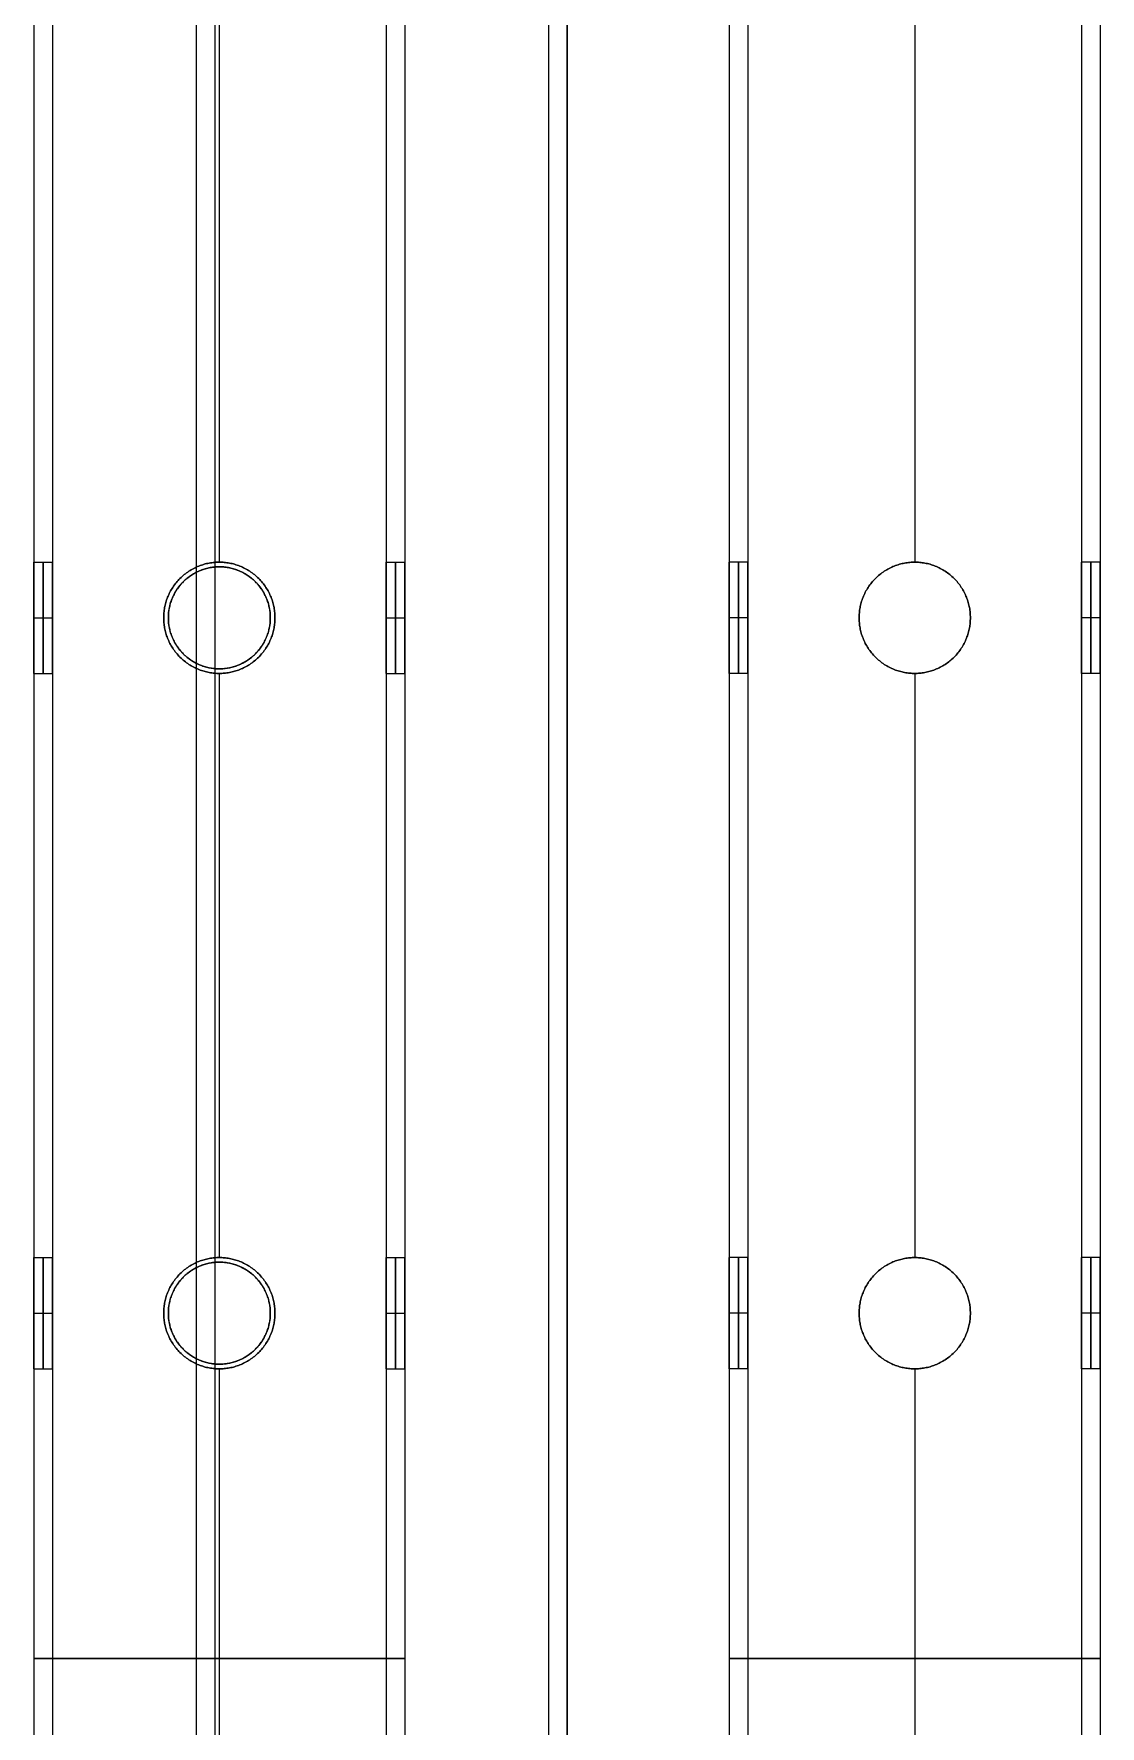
# Model space of a CAD drawing. Header units: millimetres. Extents: x -6529 to 809, y -8611 to 207.
# Drawn here: x 93.5 to 208.5, y -7660 to -7477.5 of the extents above; entities that cross this region are included whole.
import ezdxf

# ---------------------------------------------------------------- set-up
doc = ezdxf.new("R2010")
doc.units = ezdxf.units.MM
doc.header["$MEASUREMENT"] = 0
doc.layers.add('platen', color=7, linetype='Continuous', true_color=0x007f00)
doc.layers.add('staal', color=5, linetype='Continuous', true_color=0x0000ff)

# ---------------------------------------------------------------- blocks, each defined once
blk = doc.blocks.new('top plaat')
at = {"layer": 'platen'}
for p, q in [((658, -1276), (658, 40)), ((658, -1276, 18), (658, 40, 18)), ((620.5, -200), (620.5, -200, 18)), ((615, -205.5), (615, -205.5, 18)), ((626, -205.5), (626, -205.5, 18)), ((620.5, -211), (620.5, -211, 18)), ((620.5, -275), (620.5, -275, 18)), ((615, -280.5), (615, -280.5, 18)), ((626, -280.5), (626, -280.5, 18)), ((620.5, -286), (620.5, -286, 18))]:
    blk.add_line(p, q, dxfattribs=at)
for centre in [(620.5, -205.5, 9), (620.5, -280.5, 9)]:
    blk.add_circle(centre, 5.5, dxfattribs=at)
for points in [[(626, -205.5), (626, -211), (620.5, -211), (615, -211), (615, -205.5), (615, -200), (620.5, -200), (626, -200), (626, -205.5)], [(626, -205.5, 18), (626, -211, 18), (620.5, -211, 18), (615, -211, 18), (615, -205.5, 18), (615, -200, 18), (620.5, -200, 18), (626, -200, 18), (626, -205.5, 18)], [(626, -280.5), (626, -286), (620.5, -286), (615, -286), (615, -280.5), (615, -275), (620.5, -275), (626, -275), (626, -280.5)], [(626, -280.5, 18), (626, -286, 18), (620.5, -286, 18), (615, -286, 18), (615, -280.5, 18), (615, -275, 18), (620.5, -275, 18), (626, -275, 18), (626, -280.5, 18)]]:
    blk.add_rational_spline(points, [1, 0.707106781187, 1, 0.707106781187, 1, 0.707106781187, 1, 0.707106781187, 1], degree=2, knots=[-37.699112, -37.699112, -37.699112, -28.274334, -28.274334, -18.849556, -18.849556, -9.424778, -9.424778, 0, 0, 0], dxfattribs=at)
blk = doc.blocks.new('plaat base')
at = {"layer": 'platen'}
for p, q in [((658, -1200), (658, 0)), ((658, -1200, 18), (658, 0, 18))]:
    blk.add_line(p, q, dxfattribs=at)

msp = doc.modelspace()

# ---------------------------------------------------------------- linework, layer by layer
at = {"layer": 'staal'}
for p, q in [((93.53, -7534.5, 20), (95.53, -7534.5, 20)), ((113.53, -7534.5, 2), (113.53, -7534.5)), ((113.53, -7534.5, 40), (113.53, -7534.5, 38)), ((131.53, -7534.5, 20), (133.53, -7534.5, 20)), ((170.53, -7534.5, 1972), (168.53, -7534.5, 1972)), ((188.53, -7534.5, 1954), (188.53, -7534.5, 1952)), ((188.53, -7534.5, 1992), (188.53, -7534.5, 1990)), ((208.53, -7534.5, 1972), (206.53, -7534.5, 1972)), ((93.53, -7540.5, 26), (95.53, -7540.5, 26)), ((93.53, -7540.5, 14), (95.53, -7540.5, 14)), ((107.53, -7540.5, 2), (107.53, -7540.5)), ((107.53, -7540.5, 40), (107.53, -7540.5, 38)), ((119.53, -7540.5, 2), (119.53, -7540.5)), ((119.53, -7540.5, 40), (119.53, -7540.5, 38)), ((131.53, -7540.5, 26), (133.53, -7540.5, 26)), ((131.53, -7540.5, 14), (133.53, -7540.5, 14)), ((170.53, -7540.5, 1978), (168.53, -7540.5, 1978)), ((170.53, -7540.5, 1966), (168.53, -7540.5, 1966)), ((182.53, -7540.5, 1954), (182.53, -7540.5, 1952)), ((182.53, -7540.5, 1992), (182.53, -7540.5, 1990)), ((194.53, -7540.5, 1954), (194.53, -7540.5, 1952)), ((194.53, -7540.5, 1992), (194.53, -7540.5, 1990)), ((208.53, -7540.5, 1978), (206.53, -7540.5, 1978)), ((208.53, -7540.5, 1966), (206.53, -7540.5, 1966)), ((93.53, -7546.5, 20), (95.53, -7546.5, 20)), ((113.53, -7546.5, 2), (113.53, -7546.5)), ((113.53, -7546.5, 40), (113.53, -7546.5, 38)), ((131.53, -7546.5, 20), (133.53, -7546.5, 20)), ((170.53, -7546.5, 1972), (168.53, -7546.5, 1972)), ((188.53, -7546.5, 1954), (188.53, -7546.5, 1952)), ((188.53, -7546.5, 1992), (188.53, -7546.5, 1990)), ((208.53, -7546.5, 1972), (206.53, -7546.5, 1972)), ((93.53, -7609.5, 20), (95.53, -7609.5, 20)), ((113.53, -7609.5, 2), (113.53, -7609.5)), ((113.53, -7609.5, 40), (113.53, -7609.5, 38)), ((131.53, -7609.5, 20), (133.53, -7609.5, 20)), ((170.53, -7609.5, 1972), (168.53, -7609.5, 1972)), ((188.53, -7609.5, 1954), (188.53, -7609.5, 1952)), ((188.53, -7609.5, 1992), (188.53, -7609.5, 1990)), ((208.53, -7609.5, 1972), (206.53, -7609.5, 1972)), ((93.53, -7615.5, 26), (95.53, -7615.5, 26)), ((93.53, -7615.5, 14), (95.53, -7615.5, 14)), ((107.53, -7615.5, 2), (107.53, -7615.5)), ((107.53, -7615.5, 40), (107.53, -7615.5, 38)), ((119.53, -7615.5, 2), (119.53, -7615.5)), ((119.53, -7615.5, 40), (119.53, -7615.5, 38)), ((131.53, -7615.5, 26), (133.53, -7615.5, 26)), ((131.53, -7615.5, 14), (133.53, -7615.5, 14)), ((170.53, -7615.5, 1978), (168.53, -7615.5, 1978)), ((170.53, -7615.5, 1966), (168.53, -7615.5, 1966)), ((182.53, -7615.5, 1954), (182.53, -7615.5, 1952)), ((182.53, -7615.5, 1992), (182.53, -7615.5, 1990)), ((194.53, -7615.5, 1954), (194.53, -7615.5, 1952)), ((194.53, -7615.5, 1992), (194.53, -7615.5, 1990)), ((208.53, -7615.5, 1978), (206.53, -7615.5, 1978)), ((208.53, -7615.5, 1966), (206.53, -7615.5, 1966)), ((93.53, -7621.5, 20), (95.53, -7621.5, 20)), ((113.53, -7621.5, 2), (113.53, -7621.5)), ((113.53, -7621.5, 40), (113.53, -7621.5, 38)), ((131.53, -7621.5, 20), (133.53, -7621.5, 20)), ((170.53, -7621.5, 1972), (168.53, -7621.5, 1972)), ((188.53, -7621.5, 1954), (188.53, -7621.5, 1952)), ((188.53, -7621.5, 1992), (188.53, -7621.5, 1990)), ((208.53, -7621.5, 1972), (206.53, -7621.5, 1972))]:
    msp.add_line(p, q, dxfattribs=at)
for points in [[(93.53, -7335), (93.53, -7652.75), (93.53, -7970.5)], [(93.53, -7335, 40), (93.53, -7652.75, 40), (93.53, -7970.5, 40)], [(95.53, -7335, 2), (95.53, -7652.75, 2), (95.53, -7970.5, 2)], [(95.53, -7335, 38), (95.53, -7652.75, 38), (95.53, -7970.5, 38)], [(111.03, -7335, 40), (111.03, -7644, 40), (111.03, -7953, 40)], [(111.03, -7335), (111.03, -7644), (111.03, -7953)], [(113.03, -7335, 2), (113.03, -7644, 2), (113.03, -7953, 2)], [(113.03, -7335, 38), (113.03, -7644, 38), (113.03, -7953, 38)], [(131.53, -7335, 2), (131.53, -7652.75, 2), (131.53, -7970.5, 2)], [(131.53, -7335, 38), (131.53, -7652.75, 38), (131.53, -7970.5, 38)], [(133.53, -7335), (133.53, -7652.75), (133.53, -7970.5)], [(133.53, -7335, 40), (133.53, -7652.75, 40), (133.53, -7970.5, 40)], [(149.03, -7335, 2), (149.03, -7644, 2), (149.03, -7953, 2)], [(149.03, -7335, 38), (149.03, -7644, 38), (149.03, -7953, 38)], [(151.03, -7335, 40), (151.03, -7644, 40), (151.03, -7953, 40)], [(151.03, -7335), (151.03, -7644), (151.03, -7953)], [(168.53, -7335, 1952), (168.53, -7652.75, 1952), (168.53, -7970.5, 1952)], [(168.53, -7335, 1992), (168.53, -7652.75, 1992), (168.53, -7970.5, 1992)], [(170.53, -7335, 1954), (170.53, -7652.75, 1954), (170.53, -7970.5, 1954)], [(170.53, -7335, 1990), (170.53, -7652.75, 1990), (170.53, -7970.5, 1990)], [(206.53, -7335, 1954), (206.53, -7652.75, 1954), (206.53, -7970.5, 1954)], [(206.53, -7335, 1990), (206.53, -7652.75, 1990), (206.53, -7970.5, 1990)], [(208.53, -7335, 1952), (208.53, -7652.75, 1952), (208.53, -7970.5, 1952)], [(208.53, -7335, 1992), (208.53, -7652.75, 1992), (208.53, -7970.5, 1992)], [(93.53, -7471.5, 20), (93.53, -7503, 20), (93.53, -7534.5, 20)], [(95.53, -7471.5, 20), (95.53, -7503, 20), (95.53, -7534.5, 20)], [(113.53, -7471.5), (113.53, -7503), (113.53, -7534.5)], [(113.53, -7471.5, 40), (113.53, -7503, 40), (113.53, -7534.5, 40)], [(113.53, -7471.5, 2), (113.53, -7503, 2), (113.53, -7534.5, 2)], [(113.53, -7471.5, 38), (113.53, -7503, 38), (113.53, -7534.5, 38)], [(131.53, -7471.5, 20), (131.53, -7503, 20), (131.53, -7534.5, 20)], [(133.53, -7471.5, 20), (133.53, -7503, 20), (133.53, -7534.5, 20)], [(168.53, -7471.5, 1972), (168.53, -7503, 1972), (168.53, -7534.5, 1972)], [(170.53, -7471.5, 1972), (170.53, -7503, 1972), (170.53, -7534.5, 1972)], [(188.53, -7471.5, 1952), (188.53, -7503, 1952), (188.53, -7534.5, 1952)], [(188.53, -7471.5, 1992), (188.53, -7503, 1992), (188.53, -7534.5, 1992)], [(188.53, -7471.5, 1954), (188.53, -7503, 1954), (188.53, -7534.5, 1954)], [(188.53, -7471.5, 1990), (188.53, -7503, 1990), (188.53, -7534.5, 1990)], [(206.53, -7471.5, 1972), (206.53, -7503, 1972), (206.53, -7534.5, 1972)], [(208.53, -7471.5, 1972), (208.53, -7503, 1972), (208.53, -7534.5, 1972)], [(93.53, -7546.5, 20), (93.53, -7578, 20), (93.53, -7609.5, 20)], [(95.53, -7546.5, 20), (95.53, -7578, 20), (95.53, -7609.5, 20)], [(113.53, -7546.5), (113.53, -7578), (113.53, -7609.5)], [(113.53, -7546.5, 40), (113.53, -7578, 40), (113.53, -7609.5, 40)], [(113.53, -7546.5, 2), (113.53, -7578, 2), (113.53, -7609.5, 2)], [(113.53, -7546.5, 38), (113.53, -7578, 38), (113.53, -7609.5, 38)], [(131.53, -7546.5, 20), (131.53, -7578, 20), (131.53, -7609.5, 20)], [(133.53, -7546.5, 20), (133.53, -7578, 20), (133.53, -7609.5, 20)], [(168.53, -7546.5, 1972), (168.53, -7578, 1972), (168.53, -7609.5, 1972)], [(170.53, -7546.5, 1972), (170.53, -7578, 1972), (170.53, -7609.5, 1972)], [(188.53, -7546.5, 1952), (188.53, -7578, 1952), (188.53, -7609.5, 1952)], [(188.53, -7546.5, 1992), (188.53, -7578, 1992), (188.53, -7609.5, 1992)], [(188.53, -7546.5, 1954), (188.53, -7578, 1954), (188.53, -7609.5, 1954)], [(188.53, -7546.5, 1990), (188.53, -7578, 1990), (188.53, -7609.5, 1990)], [(206.53, -7546.5, 1972), (206.53, -7578, 1972), (206.53, -7609.5, 1972)], [(208.53, -7546.5, 1972), (208.53, -7578, 1972), (208.53, -7609.5, 1972)], [(93.53, -7621.5, 20), (93.53, -7653, 20), (93.53, -7684.5, 20)], [(95.53, -7621.5, 20), (95.53, -7653, 20), (95.53, -7684.5, 20)], [(113.53, -7621.5), (113.53, -7653), (113.53, -7684.5)], [(113.53, -7621.5, 40), (113.53, -7653, 40), (113.53, -7684.5, 40)], [(113.53, -7621.5, 2), (113.53, -7653, 2), (113.53, -7684.5, 2)], [(113.53, -7621.5, 38), (113.53, -7653, 38), (113.53, -7684.5, 38)], [(131.53, -7621.5, 20), (131.53, -7653, 20), (131.53, -7684.5, 20)], [(133.53, -7621.5, 20), (133.53, -7653, 20), (133.53, -7684.5, 20)], [(168.53, -7621.5, 1972), (168.53, -7653, 1972), (168.53, -7684.5, 1972)], [(170.53, -7621.5, 1972), (170.53, -7653, 1972), (170.53, -7684.5, 1972)], [(188.53, -7621.5, 1952), (188.53, -7653, 1952), (188.53, -7684.5, 1952)], [(188.53, -7621.5, 1992), (188.53, -7653, 1992), (188.53, -7684.5, 1992)], [(188.53, -7621.5, 1954), (188.53, -7653, 1954), (188.53, -7684.5, 1954)], [(188.53, -7621.5, 1990), (188.53, -7653, 1990), (188.53, -7684.5, 1990)], [(206.53, -7621.5, 1972), (206.53, -7653, 1972), (206.53, -7684.5, 1972)], [(208.53, -7621.5, 1972), (208.53, -7653, 1972), (208.53, -7684.5, 1972)], [(93.53, -7652.75), (113.53, -7652.75), (133.53, -7652.75)], [(133.53, -7652.75, 40), (113.53, -7652.75, 40), (93.53, -7652.75, 40)], [(93.53, -7652.75, 40), (93.53, -7652.75, 20), (93.53, -7652.75)], [(131.53, -7652.75, 2), (113.53, -7652.75, 2), (95.53, -7652.75, 2)], [(95.53, -7652.75, 2), (95.53, -7652.75, 20), (95.53, -7652.75, 38)], [(95.53, -7652.75, 38), (113.53, -7652.75, 38), (131.53, -7652.75, 38)], [(131.53, -7652.75, 38), (131.53, -7652.75, 20), (131.53, -7652.75, 2)], [(133.53, -7652.75), (133.53, -7652.75, 20), (133.53, -7652.75, 40)], [(208.53, -7652.75, 1952), (188.53, -7652.75, 1952), (168.53, -7652.75, 1952)], [(168.53, -7652.75, 1952), (168.53, -7652.75, 1972), (168.53, -7652.75, 1992)], [(168.53, -7652.75, 1992), (188.53, -7652.75, 1992), (208.53, -7652.75, 1992)], [(170.53, -7652.75, 1990), (170.53, -7652.75, 1972), (170.53, -7652.75, 1954)], [(170.53, -7652.75, 1954), (188.53, -7652.75, 1954), (206.53, -7652.75, 1954)], [(206.53, -7652.75, 1990), (188.53, -7652.75, 1990), (170.53, -7652.75, 1990)], [(206.53, -7652.75, 1954), (206.53, -7652.75, 1972), (206.53, -7652.75, 1990)], [(208.53, -7652.75, 1992), (208.53, -7652.75, 1972), (208.53, -7652.75, 1952)]]:
    msp.add_open_spline(points, degree=2, dxfattribs=at)
for points, weights, knots in [([(93.53, -7540.5, 26), (93.53, -7546.5, 26), (93.53, -7546.5, 20), (93.53, -7546.5, 14), (93.53, -7540.5, 14), (93.53, -7534.5, 14), (93.53, -7534.5, 20), (93.53, -7534.5, 26), (93.53, -7540.5, 26)], [1, 0.707106781187, 1, 0.707106781187, 1, 0.707106781187, 1, 0.707106781187, 1], [0, 0, 0, 7.853982, 7.853982, 15.707963, 15.707963, 23.561945, 23.561945, 31.415927, 31.415927, 31.415927]), ([(94.53, -7540.5, 26), (94.53, -7546.5, 26), (94.53, -7546.5, 20), (94.53, -7546.5, 14), (94.53, -7540.5, 14), (94.53, -7534.5, 14), (94.53, -7534.5, 20), (94.53, -7534.5, 26), (94.53, -7540.5, 26)], [1, 0.707106781187, 1, 0.707106781187, 1, 0.707106781187, 1, 0.707106781187, 1], [0, 0, 0, 7.853982, 7.853982, 15.707963, 15.707963, 23.561945, 23.561945, 31.415927, 31.415927, 31.415927]), ([(95.53, -7540.5, 26), (95.53, -7534.5, 26), (95.53, -7534.5, 20), (95.53, -7534.5, 14), (95.53, -7540.5, 14), (95.53, -7546.5, 14), (95.53, -7546.5, 20), (95.53, -7546.5, 26), (95.53, -7540.5, 26)], [1, 0.707106781187, 1, 0.707106781187, 1, 0.707106781187, 1, 0.707106781187, 1], [-31.415927, -31.415927, -31.415927, -23.561945, -23.561945, -15.707963, -15.707963, -7.853982, -7.853982, 0, 0, 0]), ([(119.53, -7540.5), (119.53, -7534.5), (113.53, -7534.5), (107.53, -7534.5), (107.53, -7540.5), (107.53, -7546.5), (113.53, -7546.5), (119.53, -7546.5), (119.53, -7540.5)], [1, 0.707106781187, 1, 0.707106781187, 1, 0.707106781187, 1, 0.707106781187, 1], [-31.415927, -31.415927, -31.415927, -23.561945, -23.561945, -15.707963, -15.707963, -7.853982, -7.853982, 0, 0, 0]), ([(119.53, -7540.5, 40), (119.53, -7546.5, 40), (113.53, -7546.5, 40), (107.53, -7546.5, 40), (107.53, -7540.5, 40), (107.53, -7534.5, 40), (113.53, -7534.5, 40), (119.53, -7534.5, 40), (119.53, -7540.5, 40)], [1, 0.707106781187, 1, 0.707106781187, 1, 0.707106781187, 1, 0.707106781187, 1], [0, 0, 0, 7.853982, 7.853982, 15.707963, 15.707963, 23.561945, 23.561945, 31.415927, 31.415927, 31.415927]), ([(119.53, -7540.5, 2), (119.53, -7546.5, 2), (113.53, -7546.5, 2), (107.53, -7546.5, 2), (107.53, -7540.5, 2), (107.53, -7534.5, 2), (113.53, -7534.5, 2), (119.53, -7534.5, 2), (119.53, -7540.5, 2)], [1, 0.707106781187, 1, 0.707106781187, 1, 0.707106781187, 1, 0.707106781187, 1], [0, 0, 0, 7.853982, 7.853982, 15.707963, 15.707963, 23.561945, 23.561945, 31.415927, 31.415927, 31.415927]), ([(119.53, -7540.5, 38), (119.53, -7534.5, 38), (113.53, -7534.5, 38), (107.53, -7534.5, 38), (107.53, -7540.5, 38), (107.53, -7546.5, 38), (113.53, -7546.5, 38), (119.53, -7546.5, 38), (119.53, -7540.5, 38)], [1, 0.707106781187, 1, 0.707106781187, 1, 0.707106781187, 1, 0.707106781187, 1], [-31.415927, -31.415927, -31.415927, -23.561945, -23.561945, -15.707963, -15.707963, -7.853982, -7.853982, 0, 0, 0]), ([(119.53, -7540.5, 1), (119.53, -7546.5, 1), (113.53, -7546.5, 1), (107.53, -7546.5, 1), (107.53, -7540.5, 1), (107.53, -7534.5, 1), (113.53, -7534.5, 1), (119.53, -7534.5, 1), (119.53, -7540.5, 1)], [1, 0.707106781187, 1, 0.707106781187, 1, 0.707106781187, 1, 0.707106781187, 1], [0, 0, 0, 7.853982, 7.853982, 15.707963, 15.707963, 23.561945, 23.561945, 31.415927, 31.415927, 31.415927]), ([(119.53, -7540.5, 39), (119.53, -7546.5, 39), (113.53, -7546.5, 39), (107.53, -7546.5, 39), (107.53, -7540.5, 39), (107.53, -7534.5, 39), (113.53, -7534.5, 39), (119.53, -7534.5, 39), (119.53, -7540.5, 39)], [1, 0.707106781187, 1, 0.707106781187, 1, 0.707106781187, 1, 0.707106781187, 1], [0, 0, 0, 7.853982, 7.853982, 15.707963, 15.707963, 23.561945, 23.561945, 31.415927, 31.415927, 31.415927]), ([(131.53, -7540.5, 26), (131.53, -7546.5, 26), (131.53, -7546.5, 20), (131.53, -7546.5, 14), (131.53, -7540.5, 14), (131.53, -7534.5, 14), (131.53, -7534.5, 20), (131.53, -7534.5, 26), (131.53, -7540.5, 26)], [0.999999860338, 0.707106851018, 1, 0.707106781187, 1, 0.707106781187, 1, 0.707106851018, 0.999999860338], [0, 0, 0, 7.853981, 7.853981, 15.707963, 15.707963, 23.561946, 23.561946, 31.415927, 31.415927, 31.415927]), ([(132.53, -7540.5, 26), (132.53, -7546.5, 26), (132.53, -7546.5, 20), (132.53, -7546.5, 14), (132.53, -7540.5, 14), (132.53, -7534.5, 14), (132.53, -7534.5, 20), (132.53, -7534.5, 26), (132.53, -7540.5, 26)], [1, 0.707106781187, 1, 0.707106781187, 1, 0.707106781187, 1, 0.707106781187, 1], [0, 0, 0, 7.853982, 7.853982, 15.707963, 15.707963, 23.561945, 23.561945, 31.415927, 31.415927, 31.415927]), ([(133.53, -7540.5, 26), (133.53, -7534.5, 26), (133.53, -7534.5, 20), (133.53, -7534.5, 14), (133.53, -7540.5, 14), (133.53, -7546.5, 14), (133.53, -7546.5, 20), (133.53, -7546.5, 26), (133.53, -7540.5, 26)], [1, 0.707106781187, 1, 0.707106781187, 1, 0.707106781187, 1, 0.707106781187, 1], [-31.415927, -31.415927, -31.415927, -23.561945, -23.561945, -15.707963, -15.707963, -7.853982, -7.853982, 0, 0, 0]), ([(168.53, -7540.5, 1978), (168.53, -7534.5, 1978), (168.53, -7534.5, 1972), (168.53, -7534.5, 1966), (168.53, -7540.5, 1966), (168.53, -7546.5, 1966), (168.53, -7546.5, 1972), (168.53, -7546.5, 1978), (168.53, -7540.5, 1978)], [1, 0.707106781187, 1, 0.707106781187, 1, 0.707106781187, 1, 0.707106781187, 1], [-31.415927, -31.415927, -31.415927, -23.561945, -23.561945, -15.707963, -15.707963, -7.853982, -7.853982, 0, 0, 0]), ([(169.53, -7540.5, 1978), (169.53, -7546.5, 1978), (169.53, -7546.5, 1972), (169.53, -7546.5, 1966), (169.53, -7540.5, 1966), (169.53, -7534.5, 1966), (169.53, -7534.5, 1972), (169.53, -7534.5, 1978), (169.53, -7540.5, 1978)], [1, 0.707106781187, 1, 0.707106781187, 1, 0.707106781187, 1, 0.707106781187, 1], [0, 0, 0, 7.853982, 7.853982, 15.707963, 15.707963, 23.561945, 23.561945, 31.415927, 31.415927, 31.415927]), ([(170.53, -7540.5, 1978), (170.53, -7546.5, 1978), (170.53, -7546.5, 1972), (170.53, -7546.5, 1966), (170.53, -7540.5, 1966), (170.53, -7534.5, 1966), (170.53, -7534.5, 1972), (170.53, -7534.5, 1978), (170.53, -7540.5, 1978)], [0.999999860338, 0.707106851018, 1, 0.707106781187, 1, 0.707106781187, 1, 0.707106851018, 0.999999860338], [0, 0, 0, 7.853981, 7.853981, 15.707963, 15.707963, 23.561946, 23.561946, 31.415927, 31.415927, 31.415927]), ([(182.53, -7540.5, 1952), (182.53, -7534.5, 1952), (188.53, -7534.5, 1952), (194.53, -7534.5, 1952), (194.53, -7540.5, 1952), (194.53, -7546.5, 1952), (188.53, -7546.5, 1952), (182.53, -7546.5, 1952), (182.53, -7540.5, 1952)], [1, 0.707106781187, 1, 0.707106781187, 1, 0.707106781187, 1, 0.707106781187, 1], [-31.415927, -31.415927, -31.415927, -23.561945, -23.561945, -15.707963, -15.707963, -7.853982, -7.853982, 0, 0, 0]), ([(182.53, -7540.5, 1992), (182.53, -7546.5, 1992), (188.53, -7546.5, 1992), (194.53, -7546.5, 1992), (194.53, -7540.5, 1992), (194.53, -7534.5, 1992), (188.53, -7534.5, 1992), (182.53, -7534.5, 1992), (182.53, -7540.5, 1992)], [1, 0.707106781187, 1, 0.707106781187, 1, 0.707106781187, 1, 0.707106781187, 1], [0, 0, 0, 7.853982, 7.853982, 15.707963, 15.707963, 23.561945, 23.561945, 31.415927, 31.415927, 31.415927]), ([(182.53, -7540.5, 1954), (182.53, -7546.5, 1954), (188.53, -7546.5, 1954), (194.53, -7546.5, 1954), (194.53, -7540.5, 1954), (194.53, -7534.5, 1954), (188.53, -7534.5, 1954), (182.53, -7534.5, 1954), (182.53, -7540.5, 1954)], [1, 0.707106781187, 1, 0.707106781187, 1, 0.707106781187, 1, 0.707106781187, 1], [0, 0, 0, 7.853982, 7.853982, 15.707963, 15.707963, 23.561945, 23.561945, 31.415927, 31.415927, 31.415927]), ([(182.53, -7540.5, 1990), (182.53, -7534.5, 1990), (188.53, -7534.5, 1990), (194.53, -7534.5, 1990), (194.53, -7540.5, 1990), (194.53, -7546.5, 1990), (188.53, -7546.5, 1990), (182.53, -7546.5, 1990), (182.53, -7540.5, 1990)], [1, 0.707106781187, 1, 0.707106781187, 1, 0.707106781187, 1, 0.707106781187, 1], [-31.415927, -31.415927, -31.415927, -23.561945, -23.561945, -15.707963, -15.707963, -7.853982, -7.853982, 0, 0, 0]), ([(182.53, -7540.5, 1953), (182.53, -7546.5, 1953), (188.53, -7546.5, 1953), (194.53, -7546.5, 1953), (194.53, -7540.5, 1953), (194.53, -7534.5, 1953), (188.53, -7534.5, 1953), (182.53, -7534.5, 1953), (182.53, -7540.5, 1953)], [1, 0.707106781187, 1, 0.707106781187, 1, 0.707106781187, 1, 0.707106781187, 1], [0, 0, 0, 7.853982, 7.853982, 15.707963, 15.707963, 23.561945, 23.561945, 31.415927, 31.415927, 31.415927]), ([(182.53, -7540.5, 1991), (182.53, -7546.5, 1991), (188.53, -7546.5, 1991), (194.53, -7546.5, 1991), (194.53, -7540.5, 1991), (194.53, -7534.5, 1991), (188.53, -7534.5, 1991), (182.53, -7534.5, 1991), (182.53, -7540.5, 1991)], [1, 0.707106781187, 1, 0.707106781187, 1, 0.707106781187, 1, 0.707106781187, 1], [0, 0, 0, 7.853982, 7.853982, 15.707963, 15.707963, 23.561945, 23.561945, 31.415927, 31.415927, 31.415927]), ([(206.53, -7540.5, 1978), (206.53, -7534.5, 1978), (206.53, -7534.5, 1972), (206.53, -7534.5, 1966), (206.53, -7540.5, 1966), (206.53, -7546.5, 1966), (206.53, -7546.5, 1972), (206.53, -7546.5, 1978), (206.53, -7540.5, 1978)], [1, 0.707106781187, 1, 0.707106781187, 1, 0.707106781187, 1, 0.707106781187, 1], [-31.415927, -31.415927, -31.415927, -23.561945, -23.561945, -15.707963, -15.707963, -7.853982, -7.853982, 0, 0, 0]), ([(207.53, -7540.5, 1978), (207.53, -7546.5, 1978), (207.53, -7546.5, 1972), (207.53, -7546.5, 1966), (207.53, -7540.5, 1966), (207.53, -7534.5, 1966), (207.53, -7534.5, 1972), (207.53, -7534.5, 1978), (207.53, -7540.5, 1978)], [1, 0.707106781187, 1, 0.707106781187, 1, 0.707106781187, 1, 0.707106781187, 1], [0, 0, 0, 7.853982, 7.853982, 15.707963, 15.707963, 23.561945, 23.561945, 31.415927, 31.415927, 31.415927]), ([(208.53, -7540.5, 1978), (208.53, -7546.5, 1978), (208.53, -7546.5, 1972), (208.53, -7546.5, 1966), (208.53, -7540.5, 1966), (208.53, -7534.5, 1966), (208.53, -7534.5, 1972), (208.53, -7534.5, 1978), (208.53, -7540.5, 1978)], [1, 0.707106781187, 1, 0.707106781187, 1, 0.707106781187, 1, 0.707106781187, 1], [0, 0, 0, 7.853982, 7.853982, 15.707963, 15.707963, 23.561945, 23.561945, 31.415927, 31.415927, 31.415927]), ([(93.53, -7615.5, 26), (93.53, -7621.5, 26), (93.53, -7621.5, 20), (93.53, -7621.5, 14), (93.53, -7615.5, 14), (93.53, -7609.5, 14), (93.53, -7609.5, 20), (93.53, -7609.5, 26), (93.53, -7615.5, 26)], [1, 0.707106781187, 1, 0.707106781187, 1, 0.707106781187, 1, 0.707106781187, 1], [0, 0, 0, 7.853982, 7.853982, 15.707963, 15.707963, 23.561945, 23.561945, 31.415927, 31.415927, 31.415927]), ([(94.53, -7615.5, 26), (94.53, -7621.5, 26), (94.53, -7621.5, 20), (94.53, -7621.5, 14), (94.53, -7615.5, 14), (94.53, -7609.5, 14), (94.53, -7609.5, 20), (94.53, -7609.5, 26), (94.53, -7615.5, 26)], [1, 0.707106781187, 1, 0.707106781187, 1, 0.707106781187, 1, 0.707106781187, 1], [0, 0, 0, 7.853982, 7.853982, 15.707963, 15.707963, 23.561945, 23.561945, 31.415927, 31.415927, 31.415927]), ([(95.53, -7615.5, 26), (95.53, -7609.5, 26), (95.53, -7609.5, 20), (95.53, -7609.5, 14), (95.53, -7615.5, 14), (95.53, -7621.5, 14), (95.53, -7621.5, 20), (95.53, -7621.5, 26), (95.53, -7615.5, 26)], [1, 0.707106781187, 1, 0.707106781187, 1, 0.707106781187, 1, 0.707106851018, 0.999999860338], [-31.415927, -31.415927, -31.415927, -23.561944, -23.561944, -15.707962, -15.707962, -7.85398, -7.85398, 0, 0, 0]), ([(119.53, -7615.5), (119.53, -7609.5), (113.53, -7609.5), (107.53, -7609.5), (107.53, -7615.5), (107.53, -7621.5), (113.53, -7621.5), (119.53, -7621.5), (119.53, -7615.5)], [1, 0.707106781187, 1, 0.707106781187, 1, 0.707106781187, 1, 0.707106781187, 1], [-31.415927, -31.415927, -31.415927, -23.561945, -23.561945, -15.707963, -15.707963, -7.853982, -7.853982, 0, 0, 0]), ([(119.53, -7615.5, 40), (119.53, -7621.5, 40), (113.53, -7621.5, 40), (107.53, -7621.5, 40), (107.53, -7615.5, 40), (107.53, -7609.5, 40), (113.53, -7609.5, 40), (119.53, -7609.5, 40), (119.53, -7615.5, 40)], [1, 0.707106781187, 1, 0.707106781187, 1, 0.707106781187, 1, 0.707106781187, 1], [0, 0, 0, 7.853982, 7.853982, 15.707963, 15.707963, 23.561945, 23.561945, 31.415927, 31.415927, 31.415927]), ([(119.53, -7615.5, 2), (119.53, -7621.5, 2), (113.53, -7621.5, 2), (107.53, -7621.5, 2), (107.53, -7615.5, 2), (107.53, -7609.5, 2), (113.53, -7609.5, 2), (119.53, -7609.5, 2), (119.53, -7615.5, 2)], [1, 0.707106781187, 1, 0.707106781187, 1, 0.707106781187, 1, 0.707106781187, 1], [0, 0, 0, 7.853982, 7.853982, 15.707963, 15.707963, 23.561945, 23.561945, 31.415927, 31.415927, 31.415927]), ([(119.53, -7615.5, 38), (119.53, -7609.5, 38), (113.53, -7609.5, 38), (107.53, -7609.5, 38), (107.53, -7615.5, 38), (107.53, -7621.5, 38), (113.53, -7621.5, 38), (119.53, -7621.5, 38), (119.53, -7615.5, 38)], [1, 0.707106781187, 1, 0.707106781187, 1, 0.707106781187, 1, 0.707106781187, 1], [-31.415927, -31.415927, -31.415927, -23.561945, -23.561945, -15.707963, -15.707963, -7.853982, -7.853982, 0, 0, 0]), ([(119.53, -7615.5, 1), (119.53, -7621.5, 1), (113.53, -7621.5, 1), (107.53, -7621.5, 1), (107.53, -7615.5, 1), (107.53, -7609.5, 1), (113.53, -7609.5, 1), (119.53, -7609.5, 1), (119.53, -7615.5, 1)], [1, 0.707106781187, 1, 0.707106781187, 1, 0.707106781187, 1, 0.707106781187, 1], [0, 0, 0, 7.853982, 7.853982, 15.707963, 15.707963, 23.561945, 23.561945, 31.415927, 31.415927, 31.415927]), ([(119.53, -7615.5, 39), (119.53, -7621.5, 39), (113.53, -7621.5, 39), (107.53, -7621.5, 39), (107.53, -7615.5, 39), (107.53, -7609.5, 39), (113.53, -7609.5, 39), (119.53, -7609.5, 39), (119.53, -7615.5, 39)], [1, 0.707106781187, 1, 0.707106781187, 1, 0.707106781187, 1, 0.707106781187, 1], [0, 0, 0, 7.853982, 7.853982, 15.707963, 15.707963, 23.561945, 23.561945, 31.415927, 31.415927, 31.415927]), ([(131.53, -7615.5, 26), (131.53, -7621.5, 26), (131.53, -7621.5, 20), (131.53, -7621.5, 14), (131.53, -7615.5, 14), (131.53, -7609.5, 14), (131.53, -7609.5, 20), (131.53, -7609.5, 26), (131.53, -7615.5, 26)], [1, 0.707106781187, 1, 0.707106781187, 1, 0.707106781187, 1, 0.707106781187, 1], [0, 0, 0, 7.853982, 7.853982, 15.707963, 15.707963, 23.561945, 23.561945, 31.415927, 31.415927, 31.415927]), ([(132.53, -7615.5, 26), (132.53, -7621.5, 26), (132.53, -7621.5, 20), (132.53, -7621.5, 14), (132.53, -7615.5, 14), (132.53, -7609.5, 14), (132.53, -7609.5, 20), (132.53, -7609.5, 26), (132.53, -7615.5, 26)], [1, 0.707106781187, 1, 0.707106781187, 1, 0.707106781187, 1, 0.707106781187, 1], [0, 0, 0, 7.853982, 7.853982, 15.707963, 15.707963, 23.561945, 23.561945, 31.415927, 31.415927, 31.415927]), ([(133.53, -7615.5, 26), (133.53, -7609.5, 26), (133.53, -7609.5, 20), (133.53, -7609.5, 14), (133.53, -7615.5, 14), (133.53, -7621.5, 14), (133.53, -7621.5, 20), (133.53, -7621.5, 26), (133.53, -7615.5, 26)], [1, 0.707106781187, 1, 0.707106781187, 1, 0.707106781187, 1, 0.707106781187, 1], [-31.415927, -31.415927, -31.415927, -23.561945, -23.561945, -15.707963, -15.707963, -7.853982, -7.853982, 0, 0, 0]), ([(168.53, -7615.5, 1978), (168.53, -7609.5, 1978), (168.53, -7609.5, 1972), (168.53, -7609.5, 1966), (168.53, -7615.5, 1966), (168.53, -7621.5, 1966), (168.53, -7621.5, 1972), (168.53, -7621.5, 1978), (168.53, -7615.5, 1978)], [1, 0.707106781187, 1, 0.707106781187, 1, 0.707106781187, 1, 0.707106781187, 1], [-31.415927, -31.415927, -31.415927, -23.561945, -23.561945, -15.707963, -15.707963, -7.853982, -7.853982, 0, 0, 0]), ([(169.53, -7615.5, 1978), (169.53, -7621.5, 1978), (169.53, -7621.5, 1972), (169.53, -7621.5, 1966), (169.53, -7615.5, 1966), (169.53, -7609.5, 1966), (169.53, -7609.5, 1972), (169.53, -7609.5, 1978), (169.53, -7615.5, 1978)], [1, 0.707106781187, 1, 0.707106781187, 1, 0.707106781187, 1, 0.707106781187, 1], [0, 0, 0, 7.853982, 7.853982, 15.707963, 15.707963, 23.561945, 23.561945, 31.415927, 31.415927, 31.415927]), ([(170.53, -7615.5, 1978), (170.53, -7621.5, 1978), (170.53, -7621.5, 1972), (170.53, -7621.5, 1966), (170.53, -7615.5, 1966), (170.53, -7609.5, 1966), (170.53, -7609.5, 1972), (170.53, -7609.5, 1978), (170.53, -7615.5, 1978)], [1, 0.707106781187, 1, 0.707106781187, 1, 0.707106781187, 1, 0.707106781187, 1], [0, 0, 0, 7.853982, 7.853982, 15.707963, 15.707963, 23.561945, 23.561945, 31.415927, 31.415927, 31.415927]), ([(182.53, -7615.5, 1952), (182.53, -7609.5, 1952), (188.53, -7609.5, 1952), (194.53, -7609.5, 1952), (194.53, -7615.5, 1952), (194.53, -7621.5, 1952), (188.53, -7621.5, 1952), (182.53, -7621.5, 1952), (182.53, -7615.5, 1952)], [1, 0.707106781187, 1, 0.707106781187, 1, 0.707106781187, 1, 0.707106781187, 1], [-31.415927, -31.415927, -31.415927, -23.561945, -23.561945, -15.707963, -15.707963, -7.853982, -7.853982, 0, 0, 0]), ([(182.53, -7615.5, 1992), (182.53, -7621.5, 1992), (188.53, -7621.5, 1992), (194.53, -7621.5, 1992), (194.53, -7615.5, 1992), (194.53, -7609.5, 1992), (188.53, -7609.5, 1992), (182.53, -7609.5, 1992), (182.53, -7615.5, 1992)], [1, 0.707106781187, 1, 0.707106781187, 1, 0.707106781187, 1, 0.707106781187, 1], [0, 0, 0, 7.853982, 7.853982, 15.707963, 15.707963, 23.561945, 23.561945, 31.415927, 31.415927, 31.415927]), ([(182.53, -7615.5, 1954), (182.53, -7621.5, 1954), (188.53, -7621.5, 1954), (194.53, -7621.5, 1954), (194.53, -7615.5, 1954), (194.53, -7609.5, 1954), (188.53, -7609.5, 1954), (182.53, -7609.5, 1954), (182.53, -7615.5, 1954)], [1, 0.707106781187, 1, 0.707106781187, 1, 0.707106781187, 1, 0.707106781187, 1], [0, 0, 0, 7.853982, 7.853982, 15.707963, 15.707963, 23.561945, 23.561945, 31.415927, 31.415927, 31.415927]), ([(182.53, -7615.5, 1990), (182.53, -7609.5, 1990), (188.53, -7609.5, 1990), (194.53, -7609.5, 1990), (194.53, -7615.5, 1990), (194.53, -7621.5, 1990), (188.53, -7621.5, 1990), (182.53, -7621.5, 1990), (182.53, -7615.5, 1990)], [1, 0.707106781187, 1, 0.707106781187, 1, 0.707106781187, 1, 0.707106781187, 1], [-31.415927, -31.415927, -31.415927, -23.561945, -23.561945, -15.707963, -15.707963, -7.853982, -7.853982, 0, 0, 0]), ([(182.53, -7615.5, 1953), (182.53, -7621.5, 1953), (188.53, -7621.5, 1953), (194.53, -7621.5, 1953), (194.53, -7615.5, 1953), (194.53, -7609.5, 1953), (188.53, -7609.5, 1953), (182.53, -7609.5, 1953), (182.53, -7615.5, 1953)], [1, 0.707106781187, 1, 0.707106781187, 1, 0.707106781187, 1, 0.707106781187, 1], [0, 0, 0, 7.853982, 7.853982, 15.707963, 15.707963, 23.561945, 23.561945, 31.415927, 31.415927, 31.415927]), ([(182.53, -7615.5, 1991), (182.53, -7621.5, 1991), (188.53, -7621.5, 1991), (194.53, -7621.5, 1991), (194.53, -7615.5, 1991), (194.53, -7609.5, 1991), (188.53, -7609.5, 1991), (182.53, -7609.5, 1991), (182.53, -7615.5, 1991)], [1, 0.707106781187, 1, 0.707106781187, 1, 0.707106781187, 1, 0.707106781187, 1], [0, 0, 0, 7.853982, 7.853982, 15.707963, 15.707963, 23.561945, 23.561945, 31.415927, 31.415927, 31.415927]), ([(206.53, -7615.5, 1978), (206.53, -7609.5, 1978), (206.53, -7609.5, 1972), (206.53, -7609.5, 1966), (206.53, -7615.5, 1966), (206.53, -7621.5, 1966), (206.53, -7621.5, 1972), (206.53, -7621.5, 1978), (206.53, -7615.5, 1978)], [1, 0.707106781187, 1, 0.707106781187, 1, 0.707106781187, 1, 0.707106851018, 0.999999860338], [-31.415927, -31.415927, -31.415927, -23.561944, -23.561944, -15.707962, -15.707962, -7.85398, -7.85398, 0, 0, 0]), ([(207.53, -7615.5, 1978), (207.53, -7621.5, 1978), (207.53, -7621.5, 1972), (207.53, -7621.5, 1966), (207.53, -7615.5, 1966), (207.53, -7609.5, 1966), (207.53, -7609.5, 1972), (207.53, -7609.5, 1978), (207.53, -7615.5, 1978)], [1, 0.707106781187, 1, 0.707106781187, 1, 0.707106781187, 1, 0.707106781187, 1], [0, 0, 0, 7.853982, 7.853982, 15.707963, 15.707963, 23.561945, 23.561945, 31.415927, 31.415927, 31.415927]), ([(208.53, -7615.5, 1978), (208.53, -7621.5, 1978), (208.53, -7621.5, 1972), (208.53, -7621.5, 1966), (208.53, -7615.5, 1966), (208.53, -7609.5, 1966), (208.53, -7609.5, 1972), (208.53, -7609.5, 1978), (208.53, -7615.5, 1978)], [1, 0.707106781187, 1, 0.707106781187, 1, 0.707106781187, 1, 0.707106781187, 1], [0, 0, 0, 7.853982, 7.853982, 15.707963, 15.707963, 23.561945, 23.561945, 31.415927, 31.415927, 31.415927])]:
    msp.add_rational_spline(points, weights, degree=2, knots=knots, dxfattribs=at)

# ---------------------------------------------------------------- block references
at = {"layer": 'platen'}
for name, p in [('top plaat', (-506.97, -7335, 1992)), ('plaat base', (-506.97, -7353, 40))]:
    msp.add_blockref(name, p, dxfattribs=at)

doc.saveas('drawing.dxf')
